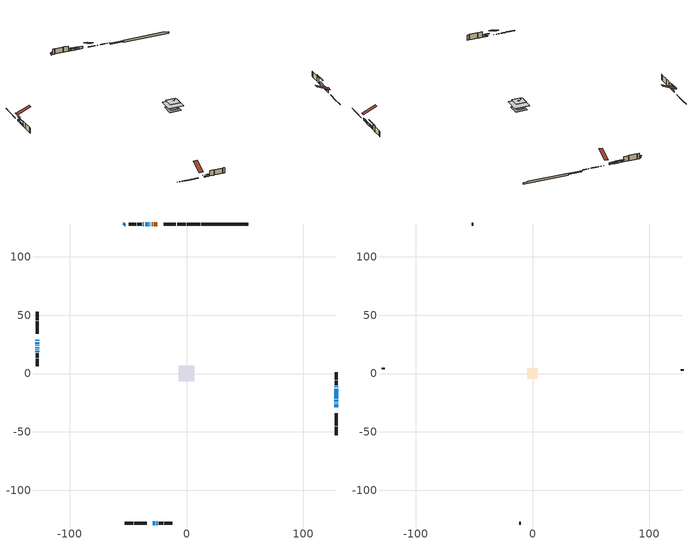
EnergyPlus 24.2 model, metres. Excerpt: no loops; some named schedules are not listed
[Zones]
conditioned space
 floor outside (Floor1 construction): -0.67,-0.67 -0.67,0.67 0.67,0.67 0.67,-0.67 z1.06
 floor outside (Floor2 construction): -0.65,-0.65 -0.65,0.65 0.65,0.65 0.65,-0.65 z1.06
 floor adiabatic (Floor8 construction): -2.02,-2.02 -2.02,2.02 2.02,2.02 2.02,-2.02 z1.06
 floor adiabatic (AdiabaticFloorConstruction): -6.77,-6.77 -6.77,6.77 6.77,6.77 6.77,-6.77 z3.5
 floor foundation (Slab1 construction): -5.19,-5.19 -5.19,5.19 5.19,5.19 5.19,-5.19 z-0.9
 floor foundation (Slab2 construction): -2.02,-2.02 -2.02,2.02 2.02,2.02 2.02,-2.02 z-0.45
 floor foundation (Slab3 construction): -3.16,-3.16 -3.16,3.16 3.16,3.16 3.16,-3.16 z0
 wall outside (RimJoist1 construction): -0.73,128.01 -8.13,128.01 / -53.02,-128.01 -45.62,-128.01 / -128.01,53.02 -128.01,45.62 / 128.01,-53.02 128.01,-45.62 z1.06:1.36
 wall outside (RimJoist2 construction): -9.06,128.01 -19.68,128.01 / -44.69,-128.01 -34.07,-128.01 / -128.01,44.69 -128.01,34.07 / 128.01,-44.69 128.01,-34.07 z1.06:1.36
 wall outside (AdiabaticWallConstruction 1): -24.88,128.01 -28.1,128.01 / -29.03,128.01 -29.93,128.01 z1.06:3.09
 wall outside (AdiabaticWallConstruction): 128.01,-28.87 128.01,-26.43 / -53.02,128.01 -53.81,127.22 / -25.81,-128.01 -24.69,-128.01 z1.06:2.43; -128.01,28.87 -128.01,27.85 z1.06:2.69; 128.01,-25.5 128.01,-25.15 z1.06:2.23; 128.01,-24.22 128.01,-22.54 z1.06:1.27; -30.85,128.01 -31.47,128.01 z1.06:1.98; -128.01,26.93 -128.01,25.1 / 128.01,-21.61 128.01,-12.87 / -32.39,128.01 -35.49,128.01 z1.06:2.53; -28.87,-128.01 -26.74,-128.01 z1.06:1.92; -128.01,24.17 -128.01,23.56 z1.06:1.77; -128.01,22.63 -128.01,21.77 z1.06:1.82; -36.42,128.01 -37.29,128.01 z1.06:2.08; 128.01,-11.94 128.01,-11.13 z1.06:1.52; -128.01,20.84 -128.01,20.23 z1.06:1.72; -128.01,19.3 -128.01,18.38 z1.06:2.13
 wall outside (Wall1 construction): -38.21,128.01 -42.05,128.01 / -23.77,-128.01 -19.93,-128.01 / -128.01,17.46 -128.01,13.62 / 128.01,-10.2 128.01,-6.36 z1.06:5.94
 wall outside (Wall2 construction): -42.98,128.01 -49.66,128.01 / -19,-128.01 -12.32,-128.01 / -128.01,12.69 -128.01,6.01 / 128.01,-5.43 128.01,1.25 z1.06:5.94
 wall foundation (FoundationWall1 construction): 12.56,128.01,-0.9 12.56,128.01,1.06 48.98,128.01,1.06 48.98,128.01,0.52 53.02,128.01,0.52 53.02,128.01,-0.9
 wall foundation (FoundationWall2 construction): 11.63,128.01 0.2,128.01 z-0.45:0.46
 window (WindowConstruction): 128.01,-28.87 128.01,-26.43 z1.06:2.43
 window (WindowConstruction 12): -128.01,28.87 -128.01,27.86 z1.06:2.68
 window (WindowConstruction 13): 128.01,-25.5 128.01,-25.15 z1.06:2.23
 window (WindowConstruction 14): 128.01,-24.22 128.01,-22.54 z1.06:1.26
 window (WindowConstruction 15): -30.85,128.01 -31.46,128.01 z1.06:1.97
 window (WindowConstruction 5): -128.01,26.93 -128.01,25.1 z1.06:2.53
 window (WindowConstruction 6): -28.87,-128.01 -26.74,-128.01 z1.06:1.92
 window (WindowConstruction 7): 128.01,-21.61 128.01,-12.87 z1.06:2.53
 window (WindowConstruction 8): -128.01,24.17 -128.01,23.56 z1.06:1.77
 window (WindowConstruction 9): -128.01,22.63 -128.01,21.77 z1.06:1.82
 window (WindowConstruction 10): -32.39,128.01 -35.49,128.01 z1.06:2.53
 window (WindowConstruction 11): -36.42,128.01 -37.28,128.01 z1.06:2.07
 window (WindowConstruction 16): 128.01,-11.94 128.01,-11.13 z1.06:1.52
 window (WindowConstruction 1): -128.01,20.84 -128.01,20.23 z1.06:1.72
 window (WindowConstruction 2): -128.01,19.3 -128.01,18.38 z1.06:2.13
 window (WindowConstruction 3): -53.02,128.01 -53.81,127.22 z1.06:2.43
 window (WindowConstruction 4): -25.81,-128.01 -24.7,-128.01 z1.06:2.43
 door (Door): -24.88,128.01 -28.1,128.01 z1.06:3.09
 door (Door 1): -29.03,128.01 -29.93,128.01 z1.06:3.09
 ceiling adiabatic (AdiabaticFloorConstruction): 6.77,-6.77 6.77,6.77 -6.77,6.77 -6.77,-6.77 z3.5
attic - vented
 floor to conditioned space (Floor3 construction Reversed): -4.44,-4.44 -4.44,4.44 4.44,4.44 4.44,-4.44 z5.94
 floor to conditioned space (Floor4 construction Reversed): -3.16,-3.16 -3.16,3.16 3.16,3.16 3.16,-3.16 z5.94
 floor to conditioned space (Floor5 construction Reversed): -1.87,-1.87 -1.87,1.87 1.87,1.87 1.87,-1.87 z5.94
 floor to conditioned space (Floor6 construction Reversed): -0.67,-0.67 -0.67,0.67 0.67,0.67 0.67,-0.67 z5.94
 floor to conditioned space (Floor7 construction Reversed): -2.73,-2.73 -2.73,2.73 2.73,2.73 2.73,-2.73 z5.94
 wall outside (Wall3 construction): -50.59,128.01 -52.09,128.01 / -11.39,-128.01 -9.89,-128.01 / -128.01,5.08 -128.01,3.58 / 128.01,2.18 128.01,3.68 z1.06:5.94
 roof outside (Roof1 construction): -23.95,128.01,5.94 -23.95,115.7,11.07 -20.61,115.7,11.07 -20.61,128.01,5.94; -29.8,-128.01,5.94 -29.8,-115.7,11.07 -33.14,-115.7,11.07 -33.14,-128.01,5.94; -128.01,29.8,5.94 -115.7,29.8,11.07 -115.7,33.14,11.07 -128.01,33.14,5.94; 128.01,-29.8,5.94 115.7,-29.8,11.07 115.7,-33.14,11.07 128.01,-33.14,5.94
shading: 128.01,-25.97 128.01,-29.33 128.54,-29.33 128.54,-25.97 z2.89; -128.01,24.2 -128.01,32.53 -128.54,32.53 -128.54,24.2 z6.35; 128.01,-24.24 128.01,-26.41 128.39,-26.41 128.39,-24.24 z3.14; 128.01,-22.39 128.01,-24.37 128.39,-24.37 128.39,-22.39 z1.41; -32.68,128.01 -29.64,128.01 -29.64,128.54 -32.68,128.54 z3.19; -128.01,24.64 -128.01,27.39 -128.54,27.39 -128.54,24.64 z2.99; -25.52,-128.01 -30.09,-128.01 -30.09,-128.39 -25.52,-128.39 z3.14; 128.01,-12.26 128.01,-22.22 128.54,-22.22 128.54,-12.26 z3.14; -128.01,19.9 -128.01,27.83 -128.54,27.83 -128.54,19.9 z5.43; -128.01,21.16 -128.01,23.24 -128.54,23.24 -128.54,21.16 z2.43; -36.1,128.01 -31.78,128.01 -31.78,128.54 -36.1,128.54 z3.14; -38.5,128.01 -35.2,128.01 -35.2,128.54 -38.5,128.54 z3.29; 128.01,-5.64 128.01,-17.43 128.54,-17.43 128.54,-5.64 z7.01; -128.01,19.77 -128.01,21.3 -128.54,21.3 -128.54,19.77 z2.18; -128.01,17.92 -128.01,19.76 -128.54,19.76 -128.54,17.92 z2.59; -54.24,126.79 -52.59,128.44 -52.97,128.82 -54.62,127.16 z3.04; -24.09,-128.01 -26.42,-128.01 -26.42,-128.54 -24.09,-128.54 z3.04
[Building]
Building 1: Terrain=Suburbs
[Site:Location]
Saint John AP_NB: Latitude {deg}=45.32; Longitude {deg}=-65.89; Time Zone {hr}=-4; Elevation {m}=109; Keep Site Location Information=Yes
[Site:GroundTemperature:Shallow]
1.82357, -0.0370019, -0.186003, 0.696932, 4.24142, 7.7694, 10.828, 12.7655, 12.9301, 11.3543, 8.37368, 4.95392
[Site:WaterMainsTemperature]
Calculation Method=Schedule; Temperature Schedule=mains temperature schedule
[Material] Roughness=Rough; Thermal Absorptance=0.9
Name | Thickness {m} | Conductivity {W/m-K} | Density {kg/m3} | Specific Heat {J/kg-K} | Solar Absorptance | Visible Absorptance
asphalt or fiberglass shingles | 0.00635 | 0.162714 | 1121.4 | 1465.45 | 0.4 | 0.4
ceiling loosefill ins | 0.338667 | 0.0480833 | 16.02 | 1046.75 | 0.7 | 0.7
ceiling loosefill ins 1 | 0.169333 | 0.0480833 | 16.02 | 1046.75 | 0.7 | 0.7
ceiling loosefill ins 2 | 0.0846667 | 0.0480833 | 16.02 | 1046.75 | 0.7 | 0.7
ceiling stud and cavity | 0.1397 | 0.170617 | 65.682 | 1177.47 | 0.7 | 0.7
ceiling stud and cavity 1 | 0.1397 | 0.083425 | 65.682 | 1177.47 | 0.7 | 0.7
ceiling stud and cavity 2 | 0.1397 | 0.0886449 | 65.682 | 1177.47 | 0.7 | 0.7
ceiling stud and cavity 3 | 0.1397 | 0.708348 | 65.682 | 1177.47 | 0.7 | 0.7
ceiling stud and cavity 4 | 0.1397 | 0.0874721 | 65.682 | 1177.47 | 0.7 | 0.7
concrete 4.0 in. | 0.1016 | 1.803125 | 2242.8 | 837.4 | 0.7 | 0.7
concrete 8.0 in. | 0.2032 | 1.803125 | 2242.8 | 837.4 | 0.7 | 0.7
door material | 0.04445 | 0.0451087 | 512.64 | 1214.23 | 0.7 | 0.7
exterior vertical ins | 0.0181876 | 0.029427 | 32.04 | 1214.23 | 0.7 | 0.7
floor covering | 0.0127 | 0.0433444 | 54.468 | 1339.84 | 0.6 | 0.6
floor covering 1 | 0.0127 | 9.015625 | 54.468 | 1339.84 | 0.6 | 0.6
floor rigid ins; rim joist rigid ins; wall rigid ins | 0.051816 | 0.029427 | 32.04 | 1214.23 | 0.7 | 0.7
floor rigid ins 1 | 0.103632 | 0.029427 | 32.04 | 1214.23 | 0.7 | 0.7
floor rigid ins 2; wall rigid ins 1 | 0.512978 | 0.029427 | 32.04 | 1214.23 | 0.7 | 0.7
floor stud and cavity | 0.1397 | 0.123733 | 92.3553 | 1139.71 | 0.7 | 0.7
floor stud and cavity 1 | 0.1397 | 0.149356 | 92.3553 | 1139.71 | 0.7 | 0.7
floor stud and cavity 2 | 0.0889 | 0.621767 | 50.32683 | 1063.81 | 0.7 | 0.7
floor stud and cavity 3 | 0.1397 | 1.75129 | 37.0049 | 1207.88 | 0.7 | 0.7
furniture material conditioned space 1 | 0.1524 | 0.115458 | 640.8 | 1214.23 | 0.6 | 0.6
gypsum board | 0.0127 | 0.160291 | 801 | 837.4 | 0.6 | 0.6
gypsum board 1 | 0.0127 | 0.160291 | 801 | 837.4 | 0.7 | 0.7
osb sheathing 0.5 in. | 0.0127 | 0.115458 | 512.64 | 1214.23 | 0.7 | 0.7
osb sheathing 0.75 in. | 0.01905 | 0.115458 | 512.64 | 1214.23 | 0.7 | 0.7
osb sheathing 2.0 in. | 0.0508 | 0.115458 | 512.64 | 1214.23 | 0.7 | 0.7
rim joist stud and cavity | 0.0508 | 0.0526864 | 125.044 | 1163.47 | 0.6 | 0.6
rim joist stud and cavity 1 | 0.0508 | 0.0584505 | 125.044 | 1163.47 | 0.6 | 0.6
wall stud and cavity | 0.1397 | 0.199346 | 139.0536 | 1170.24 | 0.7 | 0.7
wall stud and cavity 1 | 0.1397 | 0.204483 | 139.0536 | 1170.24 | 0.7 | 0.7
wall stud and cavity 2 | 0.0889 | 6.1454 | 50.32683 | 1063.81 | 0.6 | 0.6
wall stud and cavity 3 | 0.0889 | 0.380278 | 52.3479 | 1209.89 | 0.7 | 0.7
wall stud and cavity 4 | 0.0889 | 0.391764 | 83.0341 | 1211.67 | 0.7 | 0.7
wood siding | 0.0254 | 0.102417 | 544.68 | 1172.36 | 0.4 | 0.4
wood siding 1 | 0.00254 | 0.102417 | 544.68 | 1172.36 | 0.4 | 0.4
wood siding 2; wood siding 3; wood siding 4 | 0.0254 | 0.102417 | 544.68 | 1172.36 | 0.7 | 0.7
[WindowMaterial:SimpleGlazingSystem]
Name | U-Factor {W/m2-K} | Solar Heat Gain Coefficient
WindowMaterial | 2.07928 | 0.51
WindowMaterial 1 | 2.254166 | 0.39
WindowMaterial 10 | 2.11846 | 0.48
WindowMaterial 11 | 1.96232 | 0.57
WindowMaterial 12 | 2.20704 | 0.37
WindowMaterial 13 | 2.18149 | 0.42
WindowMaterial 14 | 1.967427 | 0.57
WindowMaterial 15 | 2.257005 | 0.38
WindowMaterial 2 | 2.10313 | 0.49
WindowMaterial 3 | 2.14401 | 0.46
WindowMaterial 4 | 2.0543 | 0.52
WindowMaterial 5 | 2.10994 | 0.49
WindowMaterial 6 | 1.95891 | 0.59
WindowMaterial 7 | 2.23656 | 0.4
WindowMaterial 8 | 2.16559 | 0.45
WindowMaterial 9 | 1.93052 | 0.6
[Construction]
AdiabaticFloorConstruction: floor stud and cavity 3, floor rigid ins 2, osb sheathing 0.75 in., floor covering
AdiabaticWallConstruction: wood siding 3, wall rigid ins 1, wall stud and cavity 3, gypsum board
AdiabaticWallConstruction 1: wood siding 4, wall rigid ins 1, wall stud and cavity 3, gypsum board
Door; Door 1: door material
Floor1 construction: floor stud and cavity, floor rigid ins, osb sheathing 0.75 in., floor covering
Floor2 construction: floor stud and cavity 1, floor rigid ins 1, osb sheathing 0.75 in., floor covering
Floor3 construction Reversed: gypsum board, ceiling stud and cavity, ceiling loosefill ins
Floor4 construction Reversed: gypsum board, ceiling stud and cavity 1, ceiling loosefill ins 1
Floor5 construction Reversed: gypsum board, ceiling stud and cavity 2, ceiling loosefill ins 1
Floor6 construction Reversed: gypsum board, ceiling stud and cavity 3, ceiling loosefill ins 2
Floor7 construction Reversed: gypsum board, ceiling stud and cavity 4, ceiling loosefill ins 1
Floor8 construction: floor stud and cavity 2, floor covering 1
FoundationWall1 construction: concrete 8.0 in.
FoundationWall2 construction: concrete 8.0 in., gypsum board 1
furniture construction conditioned space 1: furniture material conditioned space 1
PartitionWallConstruction: gypsum board, wall stud and cavity 4, gypsum board
RimJoist1 construction: wood siding 2, rim joist rigid ins, osb sheathing 2.0 in., rim joist stud and cavity
RimJoist2 construction: wood siding 2, osb sheathing 2.0 in., rim joist stud and cavity 1
Roof1 construction: asphalt or fiberglass shingles
Slab1 construction; Slab2 construction; Slab3 construction: concrete 4.0 in.
Wall1 construction: wood siding, wall rigid ins, osb sheathing 0.5 in., wall stud and cavity, gypsum board
Wall2 construction: wood siding, wall rigid ins, osb sheathing 0.5 in., wall stud and cavity 1, gypsum board
Wall3 construction: wood siding 1, wall stud and cavity 2
WindowConstruction: WindowMaterial
WindowConstruction 1: WindowMaterial 1
WindowConstruction 10: WindowMaterial 9
WindowConstruction 11: WindowMaterial 10
WindowConstruction 12: WindowMaterial 11
WindowConstruction 13: WindowMaterial 12
WindowConstruction 14: WindowMaterial 13
WindowConstruction 15: WindowMaterial 14
WindowConstruction 16: WindowMaterial 15
WindowConstruction 2: WindowMaterial 2
WindowConstruction 3; WindowConstruction 4: WindowMaterial 3
WindowConstruction 5: WindowMaterial 4
WindowConstruction 6: WindowMaterial 5
WindowConstruction 7: WindowMaterial 6
WindowConstruction 8: WindowMaterial 7
WindowConstruction 9: WindowMaterial 8
[Zone] Multiplier=1; Part of Total Floor Area=Yes
Name | Volume {m3}
attic - vented | 134.962
conditioned space | 841.4
[Space]
Name | Zone | Volume {m3}
attic - vented 1 | attic - vented | 134.962
conditioned space 1 | conditioned space | 841.4
[ZoneInfiltration:EffectiveLeakageArea]
infil attic - vented 1: Zone or Space=attic - vented 1; Schedule=Always On Discrete; Effective Air Leakage Area {cm2}=5797.77; Stack Coefficient=0.000695912; Wind Coefficient=1.78237e-05
[ZoneMixing]
whole house fan mix: Zone or Space=attic - vented; Schedule=Always On Continuous; Design Flow Rate Calculation Method=Flow/Zone; Design Flow Rate {m3/s}=0; Source Zone or Space=conditioned space
[SurfaceProperty:ExposedFoundationPerimeter] Exposed Perimeter Calculation Method=TotalExposedPerimeter
Name | Total Exposed Perimeter {m}
Slab1 | 40.462
Slab2 | 11.43
Slab3 | 12.725
[InternalMass] Zone or ZoneList=conditioned space; Space or SpaceList=conditioned space 1
Name | Construction | Surface Area {m2}
furniture mass conditioned space 1 | furniture construction conditioned space 1 | 146.932
partition wall mass | PartitionWallConstruction | 351
[Lights]
interior lighting: Zone or ZoneList or Space or SpaceList=conditioned space 1; Schedule=interior lighting schedule; Design Level Calculation Method=LightingLevel; Lighting Level {W}=343.2; Return Air Fraction=0; Fraction Radiant=0.6; Fraction Visible=0.2; Fraction Replaceable=1
[People]
occupants: Zone or ZoneList or Space or SpaceList=conditioned space 1; Number of People Schedule=occupants schedule; Number of People Calculation Method=People; Number of People=3; Fraction Radiant=0.314171; Sensible Heat Fraction=0.56303; Activity Level Schedule=occupants activity schedule; Carbon Dioxide Generation Rate {m3/s-W}=0; Enable ASHRAE 55 Comfort Warnings=No; Mean Radiant Temperature Calculation Type=EnclosureAveraged
[ElectricEquipment] Zone or ZoneList or Space or SpaceList=conditioned space 1; Design Level Calculation Method=EquipmentLevel
Name | Schedule | Design Level {W} | Fraction Latent | Fraction Radiant | Fraction Lost
clothes dryer | clothes dryer schedule | 140.772 | 0.015 | 0.081 | 0.85
clothes washer | clothes washer schedule | 32.1985 | 0.03 | 0.162 | 0.7
cooking range | cooking range schedule | 215.147 | 0.08 | 0.432 | 0.2
dishwasher | dishwasher schedule | 66.8632 | 0.3 | 0.18 | 0.4
fridge | fridge schedule | 72.9452 | 0 | 0.6 | 0
mech vent bath fan 0 | mech vent bath fan 0 schedule | 25.1 | 0 | 0 | 1
mech vent house fan | mech vent house fan schedule | 0 | 0 | 0 | 1
mech vent house fan cfis | mech vent house fan cfis schedule | 0 | 0 | 0 | 0
misc plug loads | misc plug loads schedule | 494.7 | 0.045 | 0.513 | 0.1
whole house fan | Always On Discrete | 0 | 0 | 0 | 1
[OtherEquipment] Zone or ZoneList or Space or SpaceList=conditioned space 1; Design Level Calculation Method=EquipmentLevel
Name | Fuel Type | Schedule | Design Level {W} | Fraction Latent | Fraction Radiant | Fraction Lost
clothes dryer 1 | Electricity | clothes dryer schedule | 0 | 0.015 | 0.081 | 0.85
cooking range 1 | Electricity | cooking range schedule | 0 | 0.08 | 0.432 | 0.2
general water use latent | None | general water use schedule | 62.594 | 1 | 0 | 0
general water use sensible | None | general water use schedule | -61.6891 | 0 | 0.6 | 0
mech vent house fan latent load | None | Always On Discrete | 0 | 1 | 0 | 0
mech vent house fan sensible load | None | Always On Discrete | 0 | 0 | 0 | 0
water heater energy adjustment1 | Electricity | Always On Discrete | 0.01 | 0 | 0 | 1
[ZoneInfiltration:DesignFlowRate] Zone or ZoneList or Space or SpaceList=conditioned space 1; Schedule=Always On Discrete; Design Flow Rate Calculation Method=Flow/Zone; Design Flow Rate {m3/s}=0
infil flow; natural vent flow; whole house fan flow
[Foundation:Kiva] Initial Indoor Air Temperature {C}=18; Wall Depth Below Slab {m}=0.2032
Name | Wall Height Above Grade {m} | Custom Block Material Name 1 | Custom Block Depth 1 {m} | Custom Block X Position 1 {m} | Custom Block Z Position 1 {m}
Foundation Kiva 1 | 1.05997
Foundation Kiva 2 | 0.460004 | exterior vertical ins | 0.910011 | 0.2159 | 0
Foundation Kiva 3 | 0.1016
[Foundation:Kiva:Settings]
Soil Conductivity {W/m-K}=0.849921; Soil Density {kg/m3}=1842.3; Soil Specific Heat {J/kg-K}=418.7; Ground Solar Absorptivity=0.9; Ground Thermal Absorptivity=0.9; Ground Surface Roughness {m}=0.03; Far-Field Width {m}=40; Deep-Ground Boundary Condition=ZeroFlux; Deep-Ground Depth {m}=40; Minimum Cell Dimension {m}=0.2; Maximum Cell Growth Coefficient=3; Simulation Timestep=Timestep
[Exterior:Lights]
exterior lighting: Schedule=exterior lighting schedule; Design Level {W}=75.6
[Schedule:Constant]
Name | Hourly Value
Always On Continuous; mech vent house fan schedule; mech vent house fan cfis schedule; Always On Discrete | 1
occupants activity schedule | 117.228
fridge schedule | 0
[Schedule:Week:Daily]
interior lighting schedule Week Rule - Jan1-Jan27: interior lighting schedule day, interior lighting schedule day, interior lighting schedule day, interior lighting schedule day, interior lighting schedule day, interior lighting schedule day, interior lighting schedule day, interior lighting schedule default day, interior lighting schedule default day, interior lighting schedule default day, interior lighting schedule default day, interior lighting schedule default day
interior lighting schedule Week Rule - Jan28-Feb3: interior lighting schedule day, interior lighting schedule day, interior lighting schedule day, interior lighting schedule day, interior lighting schedule day 1, interior lighting schedule day 1, interior lighting schedule day 1, interior lighting schedule default day, interior lighting schedule default day, interior lighting schedule default day, interior lighting schedule default day, interior lighting schedule default day
interior lighting schedule Week Rule - Feb4-Feb24: interior lighting schedule day 1, interior lighting schedule day 1, interior lighting schedule day 1, interior lighting schedule day 1, interior lighting schedule day 1, interior lighting schedule day 1, interior lighting schedule day 1, interior lighting schedule default day, interior lighting schedule default day, interior lighting schedule default day, interior lighting schedule default day, interior lighting schedule default day
interior lighting schedule Week Rule - Feb25-Mar3: interior lighting schedule day 1, interior lighting schedule day 1, interior lighting schedule day 1, interior lighting schedule day 1, interior lighting schedule day 2, interior lighting schedule day 2, interior lighting schedule day 2, interior lighting schedule default day, interior lighting schedule default day, interior lighting schedule default day, interior lighting schedule default day, interior lighting schedule default day
interior lighting schedule Week Rule - Mar4-Mar31: interior lighting schedule day 2, interior lighting schedule day 2, interior lighting schedule day 2, interior lighting schedule day 2, interior lighting schedule day 2, interior lighting schedule day 2, interior lighting schedule day 2, interior lighting schedule default day, interior lighting schedule default day, interior lighting schedule default day, interior lighting schedule default day, interior lighting schedule default day
interior lighting schedule Week Rule - Apr1-Apr28: interior lighting schedule day 3, interior lighting schedule day 3, interior lighting schedule day 3, interior lighting schedule day 3, interior lighting schedule day 3, interior lighting schedule day 3, interior lighting schedule day 3, interior lighting schedule default day, interior lighting schedule default day, interior lighting schedule default day, interior lighting schedule default day, interior lighting schedule default day
interior lighting schedule Week Rule - Apr29-May5: interior lighting schedule day 3, interior lighting schedule day 3, interior lighting schedule day 4, interior lighting schedule day 4, interior lighting schedule day 4, interior lighting schedule day 4, interior lighting schedule day 4, interior lighting schedule default day, interior lighting schedule default day, interior lighting schedule default day, interior lighting schedule default day, interior lighting schedule default day
interior lighting schedule Week Rule - May6-May26: interior lighting schedule day 4, interior lighting schedule day 4, interior lighting schedule day 4, interior lighting schedule day 4, interior lighting schedule day 4, interior lighting schedule day 4, interior lighting schedule day 4, interior lighting schedule default day, interior lighting schedule default day, interior lighting schedule default day, interior lighting schedule default day, interior lighting schedule default day
interior lighting schedule Week Rule - May27-Jun2: interior lighting schedule day 4, interior lighting schedule day 4, interior lighting schedule day 4, interior lighting schedule day 4, interior lighting schedule day 4, interior lighting schedule day 5, interior lighting schedule day 5, interior lighting schedule default day, interior lighting schedule default day, interior lighting schedule default day, interior lighting schedule default day, interior lighting schedule default day
interior lighting schedule Week Rule - Jun3-Jun30: interior lighting schedule day 5, interior lighting schedule day 5, interior lighting schedule day 5, interior lighting schedule day 5, interior lighting schedule day 5, interior lighting schedule day 5, interior lighting schedule day 5, interior lighting schedule default day, interior lighting schedule default day, interior lighting schedule default day, interior lighting schedule default day, interior lighting schedule default day
interior lighting schedule Week Rule - Jul1-Jul28: interior lighting schedule day 6, interior lighting schedule day 6, interior lighting schedule day 6, interior lighting schedule day 6, interior lighting schedule day 6, interior lighting schedule day 6, interior lighting schedule day 6, interior lighting schedule default day, interior lighting schedule default day, interior lighting schedule default day, interior lighting schedule default day, interior lighting schedule default day
interior lighting schedule Week Rule - Jul29-Aug4: interior lighting schedule day 6, interior lighting schedule day 6, interior lighting schedule day 6, interior lighting schedule day 7, interior lighting schedule day 7, interior lighting schedule day 7, interior lighting schedule day 7, interior lighting schedule default day, interior lighting schedule default day, interior lighting schedule default day, interior lighting schedule default day, interior lighting schedule default day
interior lighting schedule Week Rule - Aug5-Aug25: interior lighting schedule day 7, interior lighting schedule day 7, interior lighting schedule day 7, interior lighting schedule day 7, interior lighting schedule day 7, interior lighting schedule day 7, interior lighting schedule day 7, interior lighting schedule default day, interior lighting schedule default day, interior lighting schedule default day, interior lighting schedule default day, interior lighting schedule default day
interior lighting schedule Week Rule - Aug26-Sep1: interior lighting schedule day 7, interior lighting schedule day 7, interior lighting schedule day 7, interior lighting schedule day 7, interior lighting schedule day 7, interior lighting schedule day 7, interior lighting schedule day 8, interior lighting schedule default day, interior lighting schedule default day, interior lighting schedule default day, interior lighting schedule default day, interior lighting schedule default day
interior lighting schedule Week Rule - Sep2-Sep29: interior lighting schedule day 8, interior lighting schedule day 8, interior lighting schedule day 8, interior lighting schedule day 8, interior lighting schedule day 8, interior lighting schedule day 8, interior lighting schedule day 8, interior lighting schedule default day, interior lighting schedule default day, interior lighting schedule default day, interior lighting schedule default day, interior lighting schedule default day
interior lighting schedule Week Rule - Sep30-Oct6: interior lighting schedule day 8, interior lighting schedule day 9, interior lighting schedule day 9, interior lighting schedule day 9, interior lighting schedule day 9, interior lighting schedule day 9, interior lighting schedule day 9, interior lighting schedule default day, interior lighting schedule default day, interior lighting schedule default day, interior lighting schedule default day, interior lighting schedule default day
interior lighting schedule Week Rule - Oct7-Oct27: interior lighting schedule day 9, interior lighting schedule day 9, interior lighting schedule day 9, interior lighting schedule day 9, interior lighting schedule day 9, interior lighting schedule day 9, interior lighting schedule day 9, interior lighting schedule default day, interior lighting schedule default day, interior lighting schedule default day, interior lighting schedule default day, interior lighting schedule default day
interior lighting schedule Week Rule - Oct28-Nov3: interior lighting schedule day 9, interior lighting schedule day 9, interior lighting schedule day 9, interior lighting schedule day 9, interior lighting schedule day 10, interior lighting schedule day 10, interior lighting schedule day 10, interior lighting schedule default day, interior lighting schedule default day, interior lighting schedule default day, interior lighting schedule default day, interior lighting schedule default day
interior lighting schedule Week Rule - Nov4-Nov24: interior lighting schedule day 10, interior lighting schedule day 10, interior lighting schedule day 10, interior lighting schedule day 10, interior lighting schedule day 10, interior lighting schedule day 10, interior lighting schedule day 10, interior lighting schedule default day, interior lighting schedule default day, interior lighting schedule default day, interior lighting schedule default day, interior lighting schedule default day
interior lighting schedule Week Rule - Nov25-Dec1: interior lighting schedule day 10, interior lighting schedule day 10, interior lighting schedule day 10, interior lighting schedule day 10, interior lighting schedule day 10, interior lighting schedule day 10, interior lighting schedule day 11, interior lighting schedule default day, interior lighting schedule default day, interior lighting schedule default day, interior lighting schedule default day, interior lighting schedule default day
interior lighting schedule Week Rule - Dec2-Dec31: interior lighting schedule day 11, interior lighting schedule day 11, interior lighting schedule day 11, interior lighting schedule day 11, interior lighting schedule day 11, interior lighting schedule day 11, interior lighting schedule day 11, interior lighting schedule default day, interior lighting schedule default day, interior lighting schedule default day, interior lighting schedule default day, interior lighting schedule default day
occupants schedule Week Rule - Jan1-Dec31: occupants schedule day, occupants schedule day, occupants schedule day, occupants schedule day, occupants schedule day, occupants schedule day, occupants schedule day, occupants schedule default day, occupants schedule default day, occupants schedule default day, occupants schedule default day, occupants schedule default day
clothes dryer schedule Week Rule - Jan1-Dec31: clothes dryer schedule day, clothes dryer schedule day, clothes dryer schedule day, clothes dryer schedule day, clothes dryer schedule day, clothes dryer schedule day, clothes dryer schedule day, clothes dryer schedule default day, clothes dryer schedule default day, clothes dryer schedule default day, clothes dryer schedule default day, clothes dryer schedule default day
clothes washer schedule Week Rule - Jan1-Dec31: clothes washer schedule day, clothes washer schedule day, clothes washer schedule day, clothes washer schedule day, clothes washer schedule day, clothes washer schedule day, clothes washer schedule day, clothes washer schedule default day, clothes washer schedule default day, clothes washer schedule default day, clothes washer schedule default day, clothes washer schedule default day
cooking range schedule Week Rule - Jan1-Dec31: cooking range schedule day, cooking range schedule day, cooking range schedule day, cooking range schedule day, cooking range schedule day, cooking range schedule day, cooking range schedule day, cooking range schedule default day, cooking range schedule default day, cooking range schedule default day, cooking range schedule default day, cooking range schedule default day
dishwasher schedule Week Rule - Jan1-Dec31: dishwasher schedule day, dishwasher schedule day, dishwasher schedule day, dishwasher schedule day, dishwasher schedule day, dishwasher schedule day, dishwasher schedule day, dishwasher schedule default day, dishwasher schedule default day, dishwasher schedule default day, dishwasher schedule default day, dishwasher schedule default day
mech vent bath fan 0 schedule Week Rule - Jan1-Dec31: mech vent bath fan 0 schedule day, mech vent bath fan 0 schedule day, mech vent bath fan 0 schedule day, mech vent bath fan 0 schedule day, mech vent bath fan 0 schedule day, mech vent bath fan 0 schedule day, mech vent bath fan 0 schedule day, mech vent bath fan 0 schedule default day, mech vent bath fan 0 schedule default day, mech vent bath fan 0 schedule default day, mech vent bath fan 0 schedule default day, mech vent bath fan 0 schedule default day
misc plug loads schedule Week Rule - Jan1-Dec31: misc plug loads schedule day, misc plug loads schedule day, misc plug loads schedule day, misc plug loads schedule day, misc plug loads schedule day, misc plug loads schedule day, misc plug loads schedule day, misc plug loads schedule default day, misc plug loads schedule default day, misc plug loads schedule default day, misc plug loads schedule default day, misc plug loads schedule default day
general water use schedule Week Rule - Jan1-Dec31: general water use schedule day, general water use schedule day, general water use schedule day, general water use schedule day, general water use schedule day, general water use schedule day, general water use schedule day, general water use schedule default day, general water use schedule default day, general water use schedule default day, general water use schedule default day, general water use schedule default day
exterior lighting schedule Week Rule - Jan1-Jan27: exterior lighting schedule day, exterior lighting schedule day, exterior lighting schedule day, exterior lighting schedule day, exterior lighting schedule day, exterior lighting schedule day, exterior lighting schedule day, exterior lighting schedule default day, exterior lighting schedule default day, exterior lighting schedule default day, exterior lighting schedule default day, exterior lighting schedule default day
exterior lighting schedule Week Rule - Jan28-Feb3: exterior lighting schedule day, exterior lighting schedule day, exterior lighting schedule day, exterior lighting schedule day, exterior lighting schedule day 1, exterior lighting schedule day 1, exterior lighting schedule day 1, exterior lighting schedule default day, exterior lighting schedule default day, exterior lighting schedule default day, exterior lighting schedule default day, exterior lighting schedule default day
exterior lighting schedule Week Rule - Feb4-Feb24: exterior lighting schedule day 1, exterior lighting schedule day 1, exterior lighting schedule day 1, exterior lighting schedule day 1, exterior lighting schedule day 1, exterior lighting schedule day 1, exterior lighting schedule day 1, exterior lighting schedule default day, exterior lighting schedule default day, exterior lighting schedule default day, exterior lighting schedule default day, exterior lighting schedule default day
exterior lighting schedule Week Rule - Feb25-Mar3: exterior lighting schedule day 1, exterior lighting schedule day 1, exterior lighting schedule day 1, exterior lighting schedule day 1, exterior lighting schedule day 2, exterior lighting schedule day 2, exterior lighting schedule day 2, exterior lighting schedule default day, exterior lighting schedule default day, exterior lighting schedule default day, exterior lighting schedule default day, exterior lighting schedule default day
exterior lighting schedule Week Rule - Mar4-Mar31: exterior lighting schedule day 2, exterior lighting schedule day 2, exterior lighting schedule day 2, exterior lighting schedule day 2, exterior lighting schedule day 2, exterior lighting schedule day 2, exterior lighting schedule day 2, exterior lighting schedule default day, exterior lighting schedule default day, exterior lighting schedule default day, exterior lighting schedule default day, exterior lighting schedule default day
exterior lighting schedule Week Rule - Apr1-Apr28: exterior lighting schedule day 3, exterior lighting schedule day 3, exterior lighting schedule day 3, exterior lighting schedule day 3, exterior lighting schedule day 3, exterior lighting schedule day 3, exterior lighting schedule day 3, exterior lighting schedule default day, exterior lighting schedule default day, exterior lighting schedule default day, exterior lighting schedule default day, exterior lighting schedule default day
[Schedule:Year]
interior lighting schedule: interior lighting schedule Week Rule - Jan1-Jan27, 1, 1, 1, 27, interior lighting schedule Week Rule - Jan28-Feb3, 1, 28, 2, 3, interior lighting schedule Week Rule - Feb4-Feb24, 2, 4, 2, 24, interior lighting schedule Week Rule - Feb25-Mar3, 2, 25, 3, 3, interior lighting schedule Week Rule - Mar4-Mar31, 3, 4, 3, 31, interior lighting schedule Week Rule - Apr1-Apr28, 4, 1, 4, 28, interior lighting schedule Week Rule - Apr29-May5, 4, 29, 5, 5, interior lighting schedule Week Rule - May6-May26, 5, 6, 5, 26, interior lighting schedule Week Rule - May27-Jun2, 5, 27, 6, 2, interior lighting schedule Week Rule - Jun3-Jun30, 6, 3, 6, 30, interior lighting schedule Week Rule - Jul1-Jul28, 7, 1, 7, 28, interior lighting schedule Week Rule - Jul29-Aug4, 7, 29, 8, 4, interior lighting schedule Week Rule - Aug5-Aug25, 8, 5, 8, 25, interior lighting schedule Week Rule - Aug26-Sep1, 8, 26, 9, 1, interior lighting schedule Week Rule - Sep2-Sep29, 9, 2, 9, 29, interior lighting schedule Week Rule - Sep30-Oct6, 9, 30, 10, 6, interior lighting schedule Week Rule - Oct7-Oct27, 10, 7, 10, 27, interior lighting schedule Week Rule - Oct28-Nov3, 10, 28, 11, 3, interior lighting schedule Week Rule - Nov4-Nov24, 11, 4, 11, 24, interior lighting schedule Week Rule - Nov25-Dec1, 11, 25, 12, 1, interior lighting schedule Week Rule - Dec2-Dec31, 12, 2, 12, 31
occupants schedule: occupants schedule Week Rule - Jan1-Dec31, 1, 1, 12, 31
clothes dryer schedule: clothes dryer schedule Week Rule - Jan1-Dec31, 1, 1, 12, 31
clothes washer schedule: clothes washer schedule Week Rule - Jan1-Dec31, 1, 1, 12, 31
cooking range schedule: cooking range schedule Week Rule - Jan1-Dec31, 1, 1, 12, 31
dishwasher schedule: dishwasher schedule Week Rule - Jan1-Dec31, 1, 1, 12, 31
mech vent bath fan 0 schedule: mech vent bath fan 0 schedule Week Rule - Jan1-Dec31, 1, 1, 12, 31
misc plug loads schedule: misc plug loads schedule Week Rule - Jan1-Dec31, 1, 1, 12, 31
general water use schedule: general water use schedule Week Rule - Jan1-Dec31, 1, 1, 12, 31
exterior lighting schedule: exterior lighting schedule Week Rule - Jan1-Jan27, 1, 1, 1, 27, exterior lighting schedule Week Rule - Jan28-Feb3, 1, 28, 2, 3, exterior lighting schedule Week Rule - Feb4-Feb24, 2, 4, 2, 24, exterior lighting schedule Week Rule - Feb25-Mar3, 2, 25, 3, 3, exterior lighting schedule Week Rule - Mar4-Mar31, 3, 4, 3, 31, exterior lighting schedule Week Rule - Apr1-Apr28, 4, 1, 4, 28, exterior lighting schedule Week Rule - Apr29-May5, 4, 29, 5, 5, exterior lighting schedule Week Rule - May6-May26, 5, 6, 5, 26, exterior lighting schedule Week Rule - May27-Jun2, 5, 27, 6, 2, exterior lighting schedule Week Rule - Jun3-Jun30, 6, 3, 6, 30, exterior lighting schedule Week Rule - Jul1-Jul28, 7, 1, 7, 28, exterior lighting schedule Week Rule - Jul29-Aug4, 7, 29, 8, 4, exterior lighting schedule Week Rule - Aug5-Aug25, 8, 5, 8, 25, exterior lighting schedule Week Rule - Aug26-Sep1, 8, 26, 9, 1, exterior lighting schedule Week Rule - Sep2-Sep29, 9, 2, 9, 29, exterior lighting schedule Week Rule - Sep30-Oct6, 9, 30, 10, 6, exterior lighting schedule Week Rule - Oct7-Oct27, 10, 7, 10, 27, exterior lighting schedule Week Rule - Oct28-Nov3, 10, 28, 11, 3, exterior lighting schedule Week Rule - Nov4-Nov24, 11, 4, 11, 24, exterior lighting schedule Week Rule - Nov25-Dec1, 11, 25, 12, 1, exterior lighting schedule Week Rule - Dec2-Dec31, 12, 2, 12, 31
[Schedule:Compact]
mains temperature schedule: Through: 01/01, For: AllDays, Until: 24:00, 6.42222, Through: 01/02, For: AllDays, Until: 24:00, 6.36056, Through: 01/03, For: AllDays, Until: 24:00, 6.3, Through: 01/04, For: AllDays, Until: 24:00, 6.24056, Through: 01/05, For: AllDays, Until: 24:00, 6.18167, Through: 01/06, For: AllDays, Until: 24:00, 6.12389, Through: 01/07, For: AllDays, Until: 24:00, 6.06722, Through: 01/08, For: AllDays, Until: 24:00, 6.01167, Through: 01/09, For: AllDays, Until: 24:00, 5.95722, Through: 01/10, For: AllDays, Until: 24:00, 5.90389, Through: 01/11, For: AllDays, Until: 24:00, 5.85111, Through: 01/12, For: AllDays, Until: 24:00, 5.8, Through: 01/13, For: AllDays, Until: 24:00, 5.74944, Through: 01/14, For: AllDays, Until: 24:00, 5.70056, Through: 01/15, For: AllDays, Until: 24:00, 5.65278, Through: 01/16, For: AllDays, Until: 24:00, 5.60556, Through: 01/17, For: AllDays, Until: 24:00, 5.56, Through: 01/18, For: AllDays, Until: 24:00, 5.51556, Through: 01/19, For: AllDays, Until: 24:00, 5.47222, Through: 01/20, For: AllDays, Until: 24:00, 5.43, Through: 01/21, For: AllDays, Until: 24:00, 5.38944, Through: 01/22, For: AllDays, Until: 24:00, 5.34944, Through: 01/23, For: AllDays, Until: 24:00, 5.31111, Through: 01/24, For: AllDays, Until: 24:00, 5.27389, Through: 01/25, For: AllDays, Until: 24:00, 5.23833, Through: 01/26, For: AllDays, Until: 24:00, 5.20333, Through: 01/27, For: AllDays, Until: 24:00, 5.17, Through: 01/28, For: AllDays, Until: 24:00, 5.13833, Through: 01/29, For: AllDays, Until: 24:00, 5.10722, Through: 01/30, For: AllDays, Until: 24:00, 5.07833, Through: 01/31, For: AllDays, Until: 24:00, 5.05, Through: 02/01, For: AllDays, Until: 24:00, 5.02333, Through: 02/02, For: AllDays, Until: 24:00, 4.99778, Through: 02/03, For: AllDays, Until: 24:00, 4.97389, Through: 02/04, For: AllDays, Until: 24:00, 4.95111, Through: 02/05, For: AllDays, Until: 24:00, 4.92944, Through: 02/06, For: AllDays, Until: 24:00, 4.90944, Through: 02/07, For: AllDays, Until: 24:00, 4.89111, Through: 02/08, For: AllDays, Until: 24:00, 4.87389, Through: 02/09, For: AllDays, Until: 24:00, 4.85778, Through: 02/10, For: AllDays, Until: 24:00, 4.84333, Through: 02/11, For: AllDays, Until: 24:00, 4.83, Through: 02/12, For: AllDays, Until: 24:00, 4.81833, Through: 02/13, For: AllDays, Until: 24:00, 4.80833, Through: 02/14, For: AllDays, Until: 24:00, 4.79944, Through: 02/15, For: AllDays, Until: 24:00, 4.79167, Through: 02/16, For: AllDays, Until: 24:00, 4.78556, Through: 02/17, For: AllDays, Until: 24:00, 4.78111, Through: 02/18, For: AllDays, Until: 24:00, 4.77778, Through: 02/19, For: AllDays, Until: 24:00, 4.77556, Through: 02/20, For: AllDays, Until: 24:00, 4.775, Through: 02/21, For: AllDays, Until: 24:00, 4.77611, Through: 02/22, For: AllDays, Until: 24:00, 4.77833, Through: 02/23, For: AllDays, Until: 24:00, 4.78222, Through: 02/24, For: AllDays, Until: 24:00, 4.78778, Through: 02/25, For: AllDays, Until: 24:00, 4.79389, Through: 02/26, For: AllDays, Until: 24:00, 4.80222, Through: 02/27, For: AllDays, Until: 24:00, 4.81167, Through: 02/28, For: AllDays, Until: 24:00, 4.82222, Through: 03/01, For: AllDays, Until: 24:00, 4.83444, Through: 03/02, For: AllDays, Until: 24:00, 4.84833, Through: 03/03, For: AllDays, Until: 24:00, 4.86278, Through: 03/04, For: AllDays, Until: 24:00, 4.87944, Through: 03/05, For: AllDays, Until: 24:00, 4.89722, Through: 03/06, For: AllDays, Until: 24:00, 4.91611, Through: 03/07, For: AllDays, Until: 24:00, 4.93667, Through: 03/08, For: AllDays, Until: 24:00, 4.95833, Through: 03/09, For: AllDays, Until: 24:00, 4.98167, Through: 03/10, For: AllDays, Until: 24:00, 5.00611, Through: 03/11, For: AllDays, Until: 24:00, 5.03222, Through: 03/12, For: AllDays, Until: 24:00, 5.05944, Through: 03/13, For: AllDays, Until: 24:00, 5.08778, Through: 03/14, For: AllDays, Until: 24:00, 5.11778, Through: 03/15, For: AllDays, Until: 24:00, 5.14889, Through: 03/16, For: AllDays, Until: 24:00, 5.18167, Through: 03/17, For: AllDays, Until: 24:00, 5.21556, Through: 03/18, For: AllDays, Until: 24:00, 5.25056, Through: 03/19, For: AllDays, Until: 24:00, 5.28667, Through: 03/20, For: AllDays, Until: 24:00, 5.32444, Through: 03/21, For: AllDays, Until: 24:00, 5.36333, Through: 03/22, For: AllDays, Until: 24:00, 5.40333, Through: 03/23, For: AllDays, Until: 24:00, 5.44444, Through: 03/24, For: AllDays, Until: 24:00, 5.48722, Through: 03/25, For: AllDays, Until: 24:00, 5.53056, Through: 03/26, For: AllDays, Until: 24:00, 5.57556, Through: 03/27, For: AllDays, Until: 24:00, 5.62167, Through: 03/28, For: AllDays, Until: 24:00, 5.66889, Through: 03/29, For: AllDays, Until: 24:00, 5.71722, Through: 03/30, For: AllDays, Until: 24:00, 5.76667, Through: 03/31, For: AllDays, Until: 24:00, 5.81722, Through: 04/01, For: AllDays, Until: 24:00, 5.86889, Through: 04/02, For: AllDays, Until: 24:00, 5.92222, Through: 04/03, For: AllDays, Until: 24:00, 5.97611, Through: 04/04, For: AllDays, Until: 24:00, 6.03056, Through: 04/05, For: AllDays, Until: 24:00, 6.08667, Through: 04/06, For: AllDays, Until: 24:00, 6.14389, Through: 04/07, For: AllDays, Until: 24:00, 6.20167, Through: 04/08, For: AllDays, Until: 24:00, 6.26056, Through: 04/09, For: AllDays, Until: 24:00, 6.32056, Through: 04/10, For: AllDays, Until: 24:00, 6.38167, Through: 04/11, For: AllDays, Until: 24:00, 6.44333, Through: 04/12, For: AllDays, Until: 24:00, 6.50611, Through: 04/13, For: AllDays, Until: 24:00, 6.57, Through: 04/14, For: AllDays, Until: 24:00, 6.63444, Through: 04/15, For: AllDays, Until: 24:00, 6.7, Through: 04/16, For: AllDays, Until: 24:00, 6.76611, Through: 04/17, For: AllDays, Until: 24:00, 6.83333, Through: 04/18, For: AllDays, Until: 24:00, 6.90111, Through: 04/19, For: AllDays, Until: 24:00, 6.97, Through: 04/20, For: AllDays, Until: 24:00, 7.03944, Through: 04/21, For: AllDays, Until: 24:00, 7.10944, Through: 04/22, For: AllDays, Until: 24:00, 7.18056, Through: 04/23, For: AllDays, Until: 24:00, 7.25167, Through: 04/24, For: AllDays, Until: 24:00, 7.32389, Through: 04/25, For: AllDays, Until: 24:00, 7.39722, Through: 04/26, For: AllDays, Until: 24:00, 7.47056, Through: 04/27, For: AllDays, Until: 24:00, 7.545, Through: 04/28, For: AllDays, Until: 24:00, 7.61944, Through: 04/29, For: AllDays, Until: 24:00, 7.695, Through: 04/30, For: AllDays, Until: 24:00, 7.77056, Through: 05/01, For: AllDays, Until: 24:00, 7.84722, Through: 05/02, For: AllDays, Until: 24:00, 7.92389, Through: 05/03, For: AllDays, Until: 24:00, 8.00111, Through: 05/04, For: AllDays, Until: 24:00, 8.07944, Through: 05/05, For: AllDays, Until: 24:00, 8.15722, Through: 05/06, For: AllDays, Until: 24:00, 8.23611, Through: 05/07, For: AllDays, Until: 24:00, 8.315, Through: 05/08, For: AllDays, Until: 24:00, 8.39444, Through: 05/09, For: AllDays, Until: 24:00, 8.47444, Through: 05/10, For: AllDays, Until: 24:00, 8.55444, Through: 05/11, For: AllDays, Until: 24:00, 8.635, Through: 05/12, For: AllDays, Until: 24:00, 8.71556, Through: 05/13, For: AllDays, Until: 24:00, 8.79611, Through: 05/14, For: AllDays, Until: 24:00, 8.87722, Through: 05/15, For: AllDays, Until: 24:00, 8.95889, Through: 05/16, For: AllDays, Until: 24:00, 9.04, Through: 05/17, For: AllDays, Until: 24:00, 9.12167, Through: 05/18, For: AllDays, Until: 24:00, 9.20333, Through: 05/19, For: AllDays, Until: 24:00, 9.28556, Through: 05/20, For: AllDays, Until: 24:00, 9.36722, Through: 05/21, For: AllDays, Until: 24:00, 9.44944, Through: 05/22, For: AllDays, Until: 24:00, 9.53111, Through: 05/23, For: AllDays, Until: 24:00, 9.61333, Through: 05/24, For: AllDays, Until: 24:00, 9.695, Through: 05/25, For: AllDays, Until: 24:00, 9.77722, Through: 05/26, For: AllDays, Until: 24:00, 9.85889, Through: 05/27, For: AllDays, Until: 24:00, 9.94056, Through: 05/28, For: AllDays, Until: 24:00, 10.0222, Through: 05/29, For: AllDays, Until: 24:00, 10.1039, Through: 05/30, For: AllDays, Until: 24:00, 10.185, Through: 05/31, For: AllDays, Until: 24:00, 10.2661, Through: 06/01, For: AllDays, Until: 24:00, 10.3472, Through: 06/02, For: AllDays, Until: 24:00, 10.4278, Through: 06/03, For: AllDays, Until: 24:00, 10.5083, Through: 06/04, For: AllDays, Until: 24:00, 10.5883, Through: 06/05, For: AllDays, Until: 24:00, 10.6683, Through: 06/06, For: AllDays, Until: 24:00, 10.7478, Through: 06/07, For: AllDays, Until: 24:00, 10.8267, Through: 06/08, For: AllDays, Until: 24:00, 10.9056, Through: 06/09, For: AllDays, Until: 24:00, 10.9839, Through: 06/10, For: AllDays, Until: 24:00, 11.0617, Through: 06/11, For: AllDays, Until: 24:00, 11.1394, Through: 06/12, For: AllDays, Until: 24:00, 11.2161, Through: 06/13, For: AllDays, Until: 24:00, 11.2928, Through: 06/14, For: AllDays, Until: 24:00, 11.3689, Through: 06/15, For: AllDays, Until: 24:00, 11.4444, Through: 06/16, For: AllDays, Until: 24:00, 11.5189, Through: 06/17, For: AllDays, Until: 24:00, 11.5933, Through: 06/18, For: AllDays, Until: 24:00, 11.6672, Through: 06/19, For: AllDays, Until: 24:00, 11.74, Through: 06/20, For: AllDays, Until: 24:00, 11.8128, Through: 06/21, For: AllDays, Until: 24:00, 11.8844, Through: 06/22, For: AllDays, Until: 24:00, 11.9556, Through: 06/23, For: AllDays, Until: 24:00, 12.0256, Through: 06/24, For: AllDays, Until: 24:00, 12.095, Through: 06/25, For: AllDays, Until: 24:00, 12.1639, Through: 06/26, For: AllDays, Until: 24:00, 12.2322, Through: 06/27, For: AllDays, Until: 24:00, 12.2994, Through: 06/28, For: AllDays, Until: 24:00, 12.3656, Through: 06/29, For: AllDays, Until: 24:00, 12.4311, Through: 06/30, For: AllDays, Until: 24:00, 12.4961, Through: 07/01, For: AllDays, Until: 24:00, 12.56, Through: 07/02, For: AllDays, Until: 24:00, 12.6228, Through: 07/03, For: AllDays, Until: 24:00, 12.685, Through: 07/04, For: AllDays, Until: 24:00, 12.7461, Through: 07/05, For: AllDays, Until: 24:00, 12.8061, Through: 07/06, For: AllDays, Until: 24:00, 12.8656, Through: 07/07, For: AllDays, Until: 24:00, 12.9239, Through: 07/08, For: AllDays, Until: 24:00, 12.9811, Through: 07/09, For: AllDays, Until: 24:00, 13.0372, Through: 07/10, For: AllDays, Until: 24:00, 13.0922, Through: 07/11, For: AllDays, Until: 24:00, 13.1467, Through: 07/12, For: AllDays, Until: 24:00, 13.1994, Through: 07/13, For: AllDays, Until: 24:00, 13.2517, Through: 07/14, For: AllDays, Until: 24:00, 13.3022, Through: 07/15, For: AllDays, Until: 24:00, 13.3522, Through: 07/16, For: AllDays, Until: 24:00, 13.4006, Through: 07/17, For: AllDays, Until: 24:00, 13.4483, Through: 07/18, For: AllDays, Until: 24:00, 13.4944, Through: 07/19, For: AllDays, Until: 24:00, 13.5394, Through: 07/20, For: AllDays, Until: 24:00, 13.5833, Through: 07/21, For: AllDays, Until: 24:00, 13.6261, Through: 07/22, For: AllDays, Until: 24:00, 13.6678, Through: 07/23, For: AllDays, Until: 24:00, 13.7083, Through: 07/24, For: AllDays, Until: 24:00, 13.7472, Through: 07/25, For: AllDays, Until: 24:00, 13.785, Through: 07/26, For: AllDays, Until: 24:00, 13.8217, Through: 07/27, For: AllDays, Until: 24:00, 13.8572, Through: 07/28, For: AllDays, Until: 24:00, 13.8911, Through: 07/29, For: AllDays, Until: 24:00, 13.9239, Through: 07/30, For: AllDays, Until: 24:00, 13.9556, Through: 07/31, For: AllDays, Until: 24:00, 13.9856, Through: 08/01, For: AllDays, Until: 24:00, 14.0144, Through: 08/02, For: AllDays, Until: 24:00, 14.0417, Through: 08/03, For: AllDays, Until: 24:00, 14.0678, Through: 08/04, For: AllDays, Until: 24:00, 14.0928, Through: 08/05, For: AllDays, Until: 24:00, 14.1161, Through: 08/06, For: AllDays, Until: 24:00, 14.1383, Through: 08/07, For: AllDays, Until: 24:00, 14.1594, Through: 08/08, For: AllDays, Until: 24:00, 14.1789, Through: 08/09, For: AllDays, Until: 24:00, 14.1967, Through: 08/10, For: AllDays, Until: 24:00, 14.2133, Through: 08/11, For: AllDays, Until: 24:00, 14.2283, Through: 08/12, For: AllDays, Until: 24:00, 14.2422, Through: 08/13, For: AllDays, Until: 24:00, 14.255, Through: 08/14, For: AllDays, Until: 24:00, 14.2661, Through: 08/15, For: AllDays, Until: 24:00, 14.2756, Through: 08/16, For: AllDays, Until: 24:00, 14.2839, Through: 08/17, For: AllDays, Until: 24:00, 14.2911, Through: 08/18, For: AllDays, Until: 24:00, 14.2967, Through: 08/19, For: AllDays, Until: 24:00, 14.3006, Through: 08/20, For: AllDays, Until: 24:00, 14.3033, Through: 08/21, For: AllDays, Until: 24:00, 14.3044, Through: 08/22, For: AllDays, Until: 24:00, 14.3044, Through: 08/23, For: AllDays, Until: 24:00, 14.3028, Through: 08/24, For: AllDays, Until: 24:00, 14.2994, Through: 08/25, For: AllDays, Until: 24:00, 14.295, Through: 08/26, For: AllDays, Until: 24:00, 14.2894, Through: 08/27, For: AllDays, Until: 24:00, 14.2822, Through: 08/28, For: AllDays, Until: 24:00, 14.2739, Through: 08/29, For: AllDays, Until: 24:00, 14.2633, Through: 08/30, For: AllDays, Until: 24:00, 14.2522, Through: 08/31, For: AllDays, Until: 24:00, 14.2394, Through: 09/01, For: AllDays, Until: 24:00, 14.225, Through: 09/02, For: AllDays, Until: 24:00, 14.2094, Through: 09/03, For: AllDays, Until: 24:00, 14.1928, Through: 09/04, For: AllDays, Until: 24:00, 14.1744, Through: 09/05, For: AllDays, Until: 24:00, 14.1544, Through: 09/06, For: AllDays, Until: 24:00, 14.1333, Through: 09/07, For: AllDays, Until: 24:00, 14.1111, Through: 09/08, For: AllDays, Until: 24:00, 14.0872, Through: 09/09, For: AllDays, Until: 24:00, 14.0622, Through: 09/10, For: AllDays, Until: 24:00, 14.0356, Through: 09/11, For: AllDays, Until: 24:00, 14.0078, Through: 09/12, For: AllDays, Until: 24:00, 13.9783, Through: 09/13, For: AllDays, Until: 24:00, 13.9483, Through: 09/14, For: AllDays, Until: 24:00, 13.9161, Through: 09/15, For: AllDays, Until: 24:00, 13.8833, Through: 09/16, For: AllDays, Until: 24:00, 13.8489, Through: 09/17, For: AllDays, Until: 24:00, 13.8133, Through: 09/18, For: AllDays, Until: 24:00, 13.7767, Through: 09/19, For: AllDays, Until: 24:00, 13.7383, Through: 09/20, For: AllDays, Until: 24:00, 13.6989, Through: 09/21, For: AllDays, Until: 24:00, 13.6583, Through: 09/22, For: AllDays, Until: 24:00, 13.6167, Through: 09/23, For: AllDays, Until: 24:00, 13.5733, Through: 09/24, For: AllDays, Until: 24:00, 13.5294, Through: 09/25, For: AllDays, Until: 24:00, 13.4839, Through: 09/26, For: AllDays, Until: 24:00, 13.4372, Through: 09/27, For: AllDays, Until: 24:00, 13.3894, Through: 09/28, For: AllDays, Until: 24:00, 13.3406, Through: 09/29, For: AllDays, Until: 24:00, 13.2906, Through: 09/30, For: AllDays, Until: 24:00, 13.2394, Through: 10/01, For: AllDays, Until: 24:00, 13.1872, Through: 10/02, For: AllDays, Until: 24:00, 13.1339, Through: 10/03, For: AllDays, Until: 24:00, 13.0794, Through: 10/04, For: AllDays, Until: 24:00, 13.0244, Through: 10/05, For: AllDays, Until: 24:00, 12.9678, Through: 10/06, For: AllDays, Until: 24:00, 12.9106, Through: 10/07, For: AllDays, Until: 24:00, 12.8517, Through: 10/08, For: AllDays, Until: 24:00, 12.7922, Through: 10/09, For: AllDays, Until: 24:00, 12.7322, Through: 10/10, For: AllDays, Until: 24:00, 12.6706, Through: 10/11, For: AllDays, Until: 24:00, 12.6083, Through: 10/12, For: AllDays, Until: 24:00, 12.545, Through: 10/13, For: AllDays, Until: 24:00, 12.4811, Through: 10/14, For: AllDays, Until: 24:00, 12.4161, Through: 10/15, For: AllDays, Until: 24:00, 12.3506, Through: 10/16, For: AllDays, Until: 24:00, 12.2839, Through: 10/17, For: AllDays, Until: 24:00, 12.2161, Through: 10/18, For: AllDays, Until: 24:00, 12.1483, Through: 10/19, For: AllDays, Until: 24:00, 12.0789, Through: 10/20, For: AllDays, Until: 24:00, 12.0094, Through: 10/21, For: AllDays, Until: 24:00, 11.9389, Through: 10/22, For: AllDays, Until: 24:00, 11.8678, Through: 10/23, For: AllDays, Until: 24:00, 11.7956, Through: 10/24, For: AllDays, Until: 24:00, 11.7233, Through: 10/25, For: AllDays, Until: 24:00, 11.65, Through: 10/26, For: AllDays, Until: 24:00, 11.5761, Through: 10/27, For: AllDays, Until: 24:00, 11.5017, Through: 10/28, For: AllDays, Until: 24:00, 11.4267, Through: 10/29, For: AllDays, Until: 24:00, 11.3511, Through: 10/30, For: AllDays, Until: 24:00, 11.275, Through: 10/31, For: AllDays, Until: 24:00, 11.1983, Through: 11/01, For: AllDays, Until: 24:00, 11.1217, Through: 11/02, For: AllDays, Until: 24:00, 11.0439, Through: 11/03, For: AllDays, Until: 24:00, 10.9661, Through: 11/04, For: AllDays, Until: 24:00, 10.8872, Through: 11/05, For: AllDays, Until: 24:00, 10.8083, Through: 11/06, For: AllDays, Until: 24:00, 10.7294, Through: 11/07, For: AllDays, Until: 24:00, 10.65, Through: 11/08, For: AllDays, Until: 24:00, 10.57, Through: 11/09, For: AllDays, Until: 24:00, 10.4894, Through: 11/10, For: AllDays, Until: 24:00, 10.4094, Through: 11/11, For: AllDays, Until: 24:00, 10.3283, Through: 11/12, For: AllDays, Until: 24:00, 10.2472, Through: 11/13, For: AllDays, Until: 24:00, 10.1661, Through: 11/14, For: AllDays, Until: 24:00, 10.085, Through: 11/15, For: AllDays, Until: 24:00, 10.0033, Through: 11/16, For: AllDays, Until: 24:00, 9.92167, Through: 11/17, For: AllDays, Until: 24:00, 9.84, Through: 11/18, For: AllDays, Until: 24:00, 9.75778, Through: 11/19, For: AllDays, Until: 24:00, 9.67611, Through: 11/20, For: AllDays, Until: 24:00, 9.59389, Through: 11/21, For: AllDays, Until: 24:00, 9.51222, Through: 11/22, For: AllDays, Until: 24:00, 9.43, Through: 11/23, For: AllDays, Until: 24:00, 9.34833, Through: 11/24, For: AllDays, Until: 24:00, 9.26611, Through: 11/25, For: AllDays, Until: 24:00, 9.18444, Through: 11/26, For: AllDays, Until: 24:00, 9.10278, Through: 11/27, For: AllDays, Until: 24:00, 9.02111, Through: 11/28, For: AllDays, Until: 24:00, 8.94, Through: 11/29, For: AllDays, Until: 24:00, 8.85833, Through: 11/30, For: AllDays, Until: 24:00, 8.77722, Through: 12/01, For: AllDays, Until: 24:00, 8.69667, Through: 12/02, For: AllDays, Until: 24:00, 8.61611, Through: 12/03, For: AllDays, Until: 24:00, 8.53556, Through: 12/04, For: AllDays, Until: 24:00, 8.45556, Through: 12/05, For: AllDays, Until: 24:00, 8.37611, Through: 12/06, For: AllDays, Until: 24:00, 8.29667, Through: 12/07, For: AllDays, Until: 24:00, 8.21778, Through: 12/08, For: AllDays, Until: 24:00, 8.13944, Through: 12/09, For: AllDays, Until: 24:00, 8.06111, Through: 12/10, For: AllDays, Until: 24:00, 7.98333, Through: 12/11, For: AllDays, Until: 24:00, 7.90611, Through: 12/12, For: AllDays, Until: 24:00, 7.82944, Through: 12/13, For: AllDays, Until: 24:00, 7.75333, Through: 12/14, For: AllDays, Until: 24:00, 7.67722, Through: 12/15, For: AllDays, Until: 24:00, 7.60222, Through: 12/16, For: AllDays, Until: 24:00, 7.52778, Through: 12/17, For: AllDays, Until: 24:00, 7.45333, Through: 12/18, For: AllDays, Until: 24:00, 7.38, Through: 12/19, For: AllDays, Until: 24:00, 7.30722, Through: 12/20, For: AllDays, Until: 24:00, 7.235, Through: 12/21, For: AllDays, Until: 24:00, 7.16389, Through: 12/22, For: AllDays, Until: 24:00, 7.09333, Through: 12/23, For: AllDays, Until: 24:00, 7.02333, Through: 12/24, For: AllDays, Until: 24:00, 6.95389, Through: 12/25, For: AllDays, Until: 24:00, 6.88556, Through: 12/26, For: AllDays, Until: 24:00, 6.81778, Through: 12/27, For: AllDays, Until: 24:00, 6.75056, Through: 12/28, For: AllDays, Until: 24:00, 6.685, Through: 12/29, For: AllDays, Until: 24:00, 6.61944, Through: 12/30, For: AllDays, Until: 24:00, 6.555, Through: 12/31, For: AllDays, Until: 24:00, 6.49167
